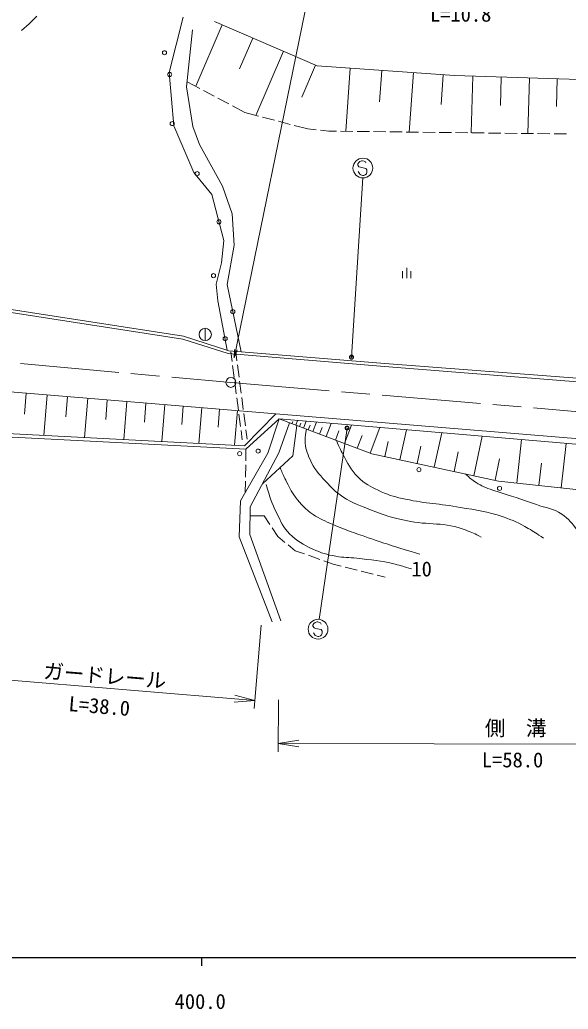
# Model space of a CAD drawing. Units: millimetres at full size, sheet at 1:1000; details may follow other scales. Extents: x 40000 to 680000, y 20000 to 380000.
# Drawn here: x 445866 to 512672, y 198715 to 319264 of the extents above; entities that cross this region are included whole.
import ezdxf
from ezdxf.enums import TextEntityAlignment as Align

# ---------------------------------------------------------------- set-up
doc = ezdxf.new("R2010")
doc.units = ezdxf.units.MM
doc.header["$LTSCALE"] = 1000
doc.header["$PDMODE"] = 32
doc.header["$PDSIZE"] = 500
doc.linetypes.add('CHAIN', pattern=[18.5, 12, -1.5, 3.5, -1.5])
for name, color, linetype, lineweight in [('M-BGD', 7, 'Continuous', 13), ('M-BMK', 2, 'CHAIN', 13), ('M-BMK-ROW', 30, 'Continuous', 13), ('M-BMK-SRVR', 3, 'Continuous', 13), ('M-STR-HTXT', 7, 'Continuous', 13), ('M-TTL-BAND', 7, 'Continuous', 25), ('S-STR-HTXT', 7, 'Continuous', 13)]:
    doc.layers.add(name, color=color, linetype=linetype, lineweight=lineweight)
doc.styles.add('ＭＳ ゴシック', font='')
doc.styles.get('ＭＳ ゴシック').set_extended_font_data('MS Gothic')

# ---------------------------------------------------------------- blocks, each defined once
blk = doc.blocks.new('open_arrow')
at = {"color": 0, "linetype": 'Continuous', "lineweight": -2}
blk.add_lwpolyline([(7.5, 1.25), (0, 0), (7.5, -1.25)], dxfattribs=at)

msp = doc.modelspace()

# ---------------------------------------------------------------- linework, layer by layer
at = {"layer": 'M-BGD'}
for p, q in [((447008, 318780), (447937, 319697)), ((446057, 317972), (447008, 318780)), ((470514, 318643), (467297, 311164)), ((469596, 319038), (482093, 313662)), ((474254, 317034), (472645, 313295)), ((477993, 315425), (474634, 307616)), ((481898, 313746), (480218, 309841)), ((482093, 313662), (498822, 312463)), ((486122, 313373), (485570, 305677)), ((489970, 313097), (489694, 309249)), ((493818, 312822), (493299, 305585)), ((497436, 312562), (497177, 308944)), ((498822, 312463), (517789, 311886)), ((501060, 312395), (500850, 305495)), ((504510, 312290), (504405, 308840)), ((466256, 311718), (467792, 310900)), ((507960, 312185), (507754, 305413)), ((511346, 312082), (511243, 308696)), ((468233, 310665), (469557, 309960)), ((469998, 309725), (471322, 309019)), ((471764, 308784), (473299, 307967)), ((473299, 307967), (474944, 307534)), ((475428, 307407), (476878, 307026)), ((477362, 306899), (478813, 306517)), ((479296, 306390), (480941, 305958)), ((480941, 305958), (481988, 305854)), ((482485, 305805), (483532, 305701)), ((483532, 305701), (484451, 305690)), ((484951, 305684), (486451, 305666)), ((486951, 305660), (488451, 305643)), ((488951, 305637), (490451, 305619)), ((490951, 305613), (492451, 305595)), ((492951, 305589), (494451, 305571)), ((494951, 305565), (496451, 305547)), ((496951, 305541), (498450, 305523)), ((498950, 305517), (500450, 305500)), ((500950, 305494), (502450, 305476)), ((502950, 305470), (504450, 305452)), ((504950, 305446), (506450, 305428)), ((506950, 305422), (508450, 305404)), ((508950, 305398), (510450, 305380)), ((510950, 305374), (512449, 305357)), ((487161, 301886), (487031, 301699)), ((487031, 301699), (487031, 301562)), ((487031, 301562), (487163, 301359)), ((487301, 302018), (487161, 301886)), ((487493, 302085), (487301, 302018)), ((487633, 302085), (487493, 302085)), ((487817, 302023), (487633, 302085)), ((487960, 301953), (487817, 302023)), ((488019, 301826), (487960, 301953)), ((487163, 300641), (487098, 300766)), ((487163, 301359), (487355, 301297)), ((487293, 300444), (487163, 300641)), ((487428, 300374), (487293, 300444)), ((487355, 301297), (488019, 301162)), ((487614, 300309), (487428, 300374)), ((487760, 300309), (487614, 300309)), ((487954, 300371), (487760, 300309)), ((488086, 300506), (487954, 300371)), ((488019, 301162), (488143, 300970)), ((488146, 300695), (488086, 300506)), ((488143, 300970), (488146, 300695)), ((492505, 287778), (492505, 288653)), ((493005, 287778), (493005, 289028)), ((493505, 287778), (493505, 288653)), ((442109, 284380), (465812, 280698)), ((442192, 284013), (465732, 280357)), ((468459, 281682), (468459, 280182)), ((465732, 280357), (471253, 278591)), ((465812, 280698), (471322, 278936)), ((471253, 278591), (490296, 277021)), ((471322, 278936), (490324, 277369)), ((471581, 278789), (471729, 277648)), ((472176, 278866), (472324, 277725)), ((490324, 277369), (535548, 273924)), ((471793, 277153), (471985, 275665)), ((472388, 277229), (472580, 275742)), ((490296, 277021), (535759, 273402)), ((472050, 275169), (472242, 273681)), ((472645, 275246), (472837, 273758)), ((439735, 274339), (477051, 271256)), ((446661, 273767), (446451, 271221)), ((449207, 273556), (448799, 268624)), ((451673, 273353), (451469, 270887)), ((454139, 273149), (453744, 268371)), ((456528, 272952), (456330, 270563)), ((458916, 272754), (458534, 268126)), ((461231, 272563), (461040, 270249)), ((472306, 273186), (472499, 271698)), ((472901, 273263), (473094, 271775)), ((463545, 272372), (463175, 267888)), ((465787, 272186), (465602, 269944)), ((468029, 272001), (467670, 267657)), ((470201, 271822), (470022, 269650)), ((472373, 271642), (472025, 267434)), ((473158, 271279), (473350, 269791)), ((473250, 267371), (477051, 271256)), ((472563, 271202), (472755, 269714)), ((473410, 266963), (477465, 270629)), ((479022, 270045), (479129, 270329)), ((479490, 269869), (479703, 270438)), ((479958, 269693), (480114, 270109)), ((480426, 269518), (480738, 270349)), ((481583, 269083), (482017, 270240)), ((483191, 268480), (483795, 270088)), ((443534, 268894), (473250, 267371)), ((472819, 269219), (472967, 268078)), ((473414, 269296), (473562, 268155)), ((481004, 269301), (481222, 269879)), ((482387, 268782), (482689, 269586)), ((484309, 268060), (484729, 269178)), ((485428, 267640), (486267, 269877)), ((488538, 266473), (489705, 269583)), ((492178, 265655), (492966, 269305)), ((496363, 264753), (497266, 268937)), ((443318, 268505), (473410, 266963)), ((486983, 267057), (487567, 268612)), ((490354, 266049), (490747, 267874)), ((501161, 263717), (502197, 268516)), ((506396, 262822), (506975, 268108)), ((511811, 262229), (512404, 267644)), ((473410, 266963), (473391, 265547)), ((494271, 265204), (494722, 267296)), ((498762, 264235), (499280, 266634)), ((503760, 263157), (504321, 265756)), ((509104, 262525), (509400, 265233)), ((473384, 265047), (473364, 263547)), ((473357, 263047), (473338, 261631)), ((473911, 258824), (475621, 258823)), ((475621, 258823), (476323, 257764)), ((476599, 257348), (477300, 256289)), ((477300, 256289), (478159, 255592)), ((478547, 255277), (479406, 254581)), ((479406, 254581), (480546, 254182)), ((481018, 254017), (482434, 253521)), ((482905, 253356), (484045, 252957)), ((484045, 252957), (485023, 252710)), ((485508, 252588), (486962, 252221)), ((487447, 252098), (488901, 251731)), ((489386, 251609), (490364, 251362)), ((481704, 245706), (481575, 245519)), ((481575, 245519), (481575, 245382)), ((481575, 245382), (481707, 245179)), ((481845, 245838), (481704, 245706)), ((481707, 245179), (481899, 245117)), ((482037, 245905), (481845, 245838)), ((481899, 245117), (482563, 244982)), ((482177, 245905), (482037, 245905)), ((482360, 245843), (482177, 245905)), ((482503, 245773), (482360, 245843)), ((482563, 245646), (482503, 245773)), ((482563, 244982), (482687, 244790)), ((482687, 244790), (482689, 244515)), ((481707, 244461), (481642, 244586)), ((481836, 244264), (481707, 244461)), ((481971, 244194), (481836, 244264)), ((482158, 244129), (481971, 244194)), ((482303, 244129), (482158, 244129)), ((482498, 244191), (482303, 244129)), ((482630, 244326), (482498, 244191)), ((482689, 244515), (482630, 244326))]:
    msp.add_line(p, q, dxfattribs=at)
for points in [[(465757, 319601), (464053, 312845), (464616, 306360), (467086, 300648), (469249, 297971), (470727, 292368), (470452, 289655), (469768, 287036), (469981, 285029), (471148, 278992)], [(472845, 278811), (471125, 286993), (471994, 291818), (471739, 295604), (470572, 298991), (467756, 304087), (466959, 306279), (466192, 311090), (466905, 318020)], [(477051, 271256), (534756, 266487), (539622, 260978), (555250, 264859), (534756, 266487)], [(477465, 270629), (476083, 266463), (472772, 260636), (472600, 256281), (476611, 245905)], [(477679, 246032), (473881, 256537), (473925, 259910), (477428, 266484), (478707, 270163)], [(477465, 270629), (534999, 265713), (539609, 260503), (555308, 264285), (555250, 264859)], [(534635, 265744), (534550, 263870), (514742, 261907), (504196, 263063), (488740, 266397), (477465, 270629)], [(475433, 262740), (479125, 266142), (479614, 269822)]]:
    msp.add_lwpolyline(points, dxfattribs=at)
for centre, radius in [((487656, 301198), 1200), ((468459, 280932), 750), ((486272, 278154), 200), ((485736, 269525), 200), ((482200, 245018), 1200)]:
    msp.add_circle(centre, radius, dxfattribs=at)
for points, knots in [([(480774, 269387), (480644, 268790), (480628, 268548), (480632, 268005), (480639, 267064), (480849, 266532), (481229, 265671), (481738, 264520), (482251, 263974), (483107, 263052), (483862, 262238), (484286, 261754), (485213, 261144), (486501, 260296), (487367, 260064), (488799, 259492), (490364, 258867), (491279, 258592), (492926, 258239), (495756, 257632), (497554, 258143), (500241, 257070), (500967, 256780), (501277, 256684), (502063, 256244)], [0, 0, 0, 0, 1, 1, 1, 2, 2, 2, 3, 3, 3, 4, 4, 4, 5, 5, 5, 6, 6, 6, 7, 7, 7, 8, 8, 8, 8]), ([(484445, 268009), (484840, 267049), (484987, 266750), (485414, 265983), (486042, 264855), (486362, 264142), (487334, 263293), (488209, 262529), (488834, 262259), (489886, 261769), (490989, 261255), (491677, 261122), (492865, 260858), (495433, 260287), (496938, 260334), (499526, 259860), (501575, 259484), (502773, 259410), (504734, 258706), (505978, 258259), (506667, 257960), (507808, 257296), (508548, 256866), (508816, 256697), (509644, 256100)], [0, 0, 0, 0, 1, 1, 1, 2, 2, 2, 3, 3, 3, 4, 4, 4, 5, 5, 5, 6, 6, 6, 7, 7, 7, 8, 8, 8, 8]), ([(477576, 264715), (477873, 263976), (477969, 263762), (478261, 263170), (478671, 262339), (478896, 261859), (479456, 261121), (480169, 260181), (480610, 259640), (481591, 258985), (482459, 258405), (483026, 258210), (483981, 257789), (485633, 257062), (486606, 256768), (488307, 256166), (490737, 255306), (491565, 255078), (494598, 254172)], [0, 0, 0, 0, 1, 1, 1, 2, 2, 2, 3, 3, 3, 4, 4, 4, 5, 5, 5, 6, 6, 6, 6]), ([(500156, 263934), (500703, 263418), (500908, 263250), (501448, 262891), (502183, 262402), (502538, 262296), (503497, 261937)], [0, 0, 0, 0, 1, 1, 1, 2, 2, 2, 2]), ([(503497, 261937), (506055, 261136), (506744, 260938), (508791, 260199), (510009, 259760), (510835, 259777), (511893, 259031), (512748, 258429), (513129, 257942), (513743, 257095), (514376, 256222), (514465, 255574), (514966, 254619), (515406, 253781), (515564, 253246), (516161, 252512), (516475, 252127), (516653, 251829), (517129, 251686), (517609, 251542), (517926, 251613), (518410, 251743), (518994, 251900), (519260, 252175), (519719, 252568), (520533, 253263), (520805, 253842), (521399, 254731), (522254, 256009), (522604, 256807), (523307, 258175), (523865, 259258), (524243, 259842), (524646, 260992), (524909, 261742), (524996, 262027), (525211, 262945)], [0, 0, 0, 0, 1, 1, 1, 2, 2, 2, 3, 3, 3, 4, 4, 4, 5, 5, 5, 6, 6, 6, 7, 7, 7, 8, 8, 8, 9, 9, 9, 10, 10, 10, 11, 11, 11, 12, 12, 12, 12]), ([(475867, 262637), (476363, 260996), (476505, 260433), (477175, 259136), (477705, 258111), (477913, 257435), (478740, 256630), (479684, 255712), (480368, 255344), (481558, 254780), (482599, 254285), (483241, 254108), (484375, 253897), (485352, 253715), (485922, 253783), (486909, 253668), (488742, 253456), (489787, 253381), (491577, 252927), (492361, 252728), (492644, 252661), (493569, 252357)], [0, 0, 0, 0, 1, 1, 1, 2, 2, 2, 3, 3, 3, 4, 4, 4, 5, 5, 5, 6, 6, 6, 7, 7, 7, 7])]:
    msp.add_open_spline(points, degree=3, knots=knots, dxfattribs=at)
for p in [(486272, 278154), (485736, 269525)]:
    msp.add_point(p, dxfattribs=at)
at = {"layer": 'M-BMK'}
for p, q in [((372259, 284007), (471583, 275081)), ((471583, 275081), (571086, 266685))]:
    msp.add_line(p, q, dxfattribs=at)
at = {"layer": 'M-BMK-ROW'}
for centre in [(463494, 315245), (464120, 312598), (464432, 306620), (467476, 300514), (470122, 294650), (469458, 288089), (471820, 283705), (470880, 280403), (472648, 266401), (474897, 266713), (494489, 264456), (504308, 262177)]:
    msp.add_circle(centre, 250, dxfattribs=at)
at = {"layer": 'M-BMK-SRVR'}
msp.add_circle((471583, 275081), 600, dxfattribs=at)
at = {"layer": 'M-STR-HTXT'}
for p, q in [((486272, 278154), (487656, 299998)), ((485736, 269525), (482348, 246208)), ((475256, 245487), (474419, 235350)), ((474501, 236347), (436853, 239457)), ((477365, 236407), (477354, 230084)), ((534905, 230987), (477356, 231084))]:
    msp.add_line(p, q, dxfattribs=at)
at = {"layer": 'M-TTL-BAND'}
for p, q in [((40000, 205000), (579000, 205000)), ((468000, 205000), (468000, 204000))]:
    msp.add_line(p, q, dxfattribs=at)
at = {"layer": 'S-STR-HTXT'}
msp.add_lwpolyline([(471968, 278089), (480944, 321978), (504181, 321965)], dxfattribs=at)

# ---------------------------------------------------------------- block references
at = {"layer": 'M-STR-HTXT', "xscale": 333, "yscale": 333}
for p, rotation in [((474501, 236347), 175.3), ((477356, 231084), 359.9)]:
    msp.add_blockref('open_arrow', p, dxfattribs=dict(at, rotation=rotation))
at = {"layer": 'S-STR-HTXT', "xscale": 133, "yscale": 133, "rotation": 78.4}
msp.add_blockref('open_arrow', (471968, 278089), dxfattribs=at)

# ---------------------------------------------------------------- texts
at = {"layer": 'M-BGD', "style": 'ＭＳ ゴシック'}
msp.add_text('10', height=1833, rotation=359.986, dxfattribs=at).set_placement((493569, 252357), align=Align.MIDDLE_LEFT)
at = {"layer": 'M-STR-HTXT', "style": 'ＭＳ ゴシック'}
for s, rotation, p in [('L=10.8', 359.986, (495829, 319953)), ('ガードレール', 355.277, (448754, 239959)), ('側\u3000溝', 359.986, (502519, 232966))]:
    msp.add_text(s, height=1833, rotation=rotation, dxfattribs=at).set_placement(p, align=Align.MIDDLE_LEFT)
for s, rotation, p in [('L=38.0', 355.277, (455439, 234192)), ('L=58.0', 359.903, (505890, 227632))]:
    msp.add_text(s, height=1833, rotation=rotation, dxfattribs=at).set_placement(p, align=Align.BOTTOM_CENTER)
at = {"layer": 'M-TTL-BAND', "style": 'ＭＳ ゴシック'}
msp.add_text('400.0', height=1833, dxfattribs=at).set_placement((467844, 198195), align=Align.BOTTOM_CENTER)

doc.saveas('drawing.dxf')
